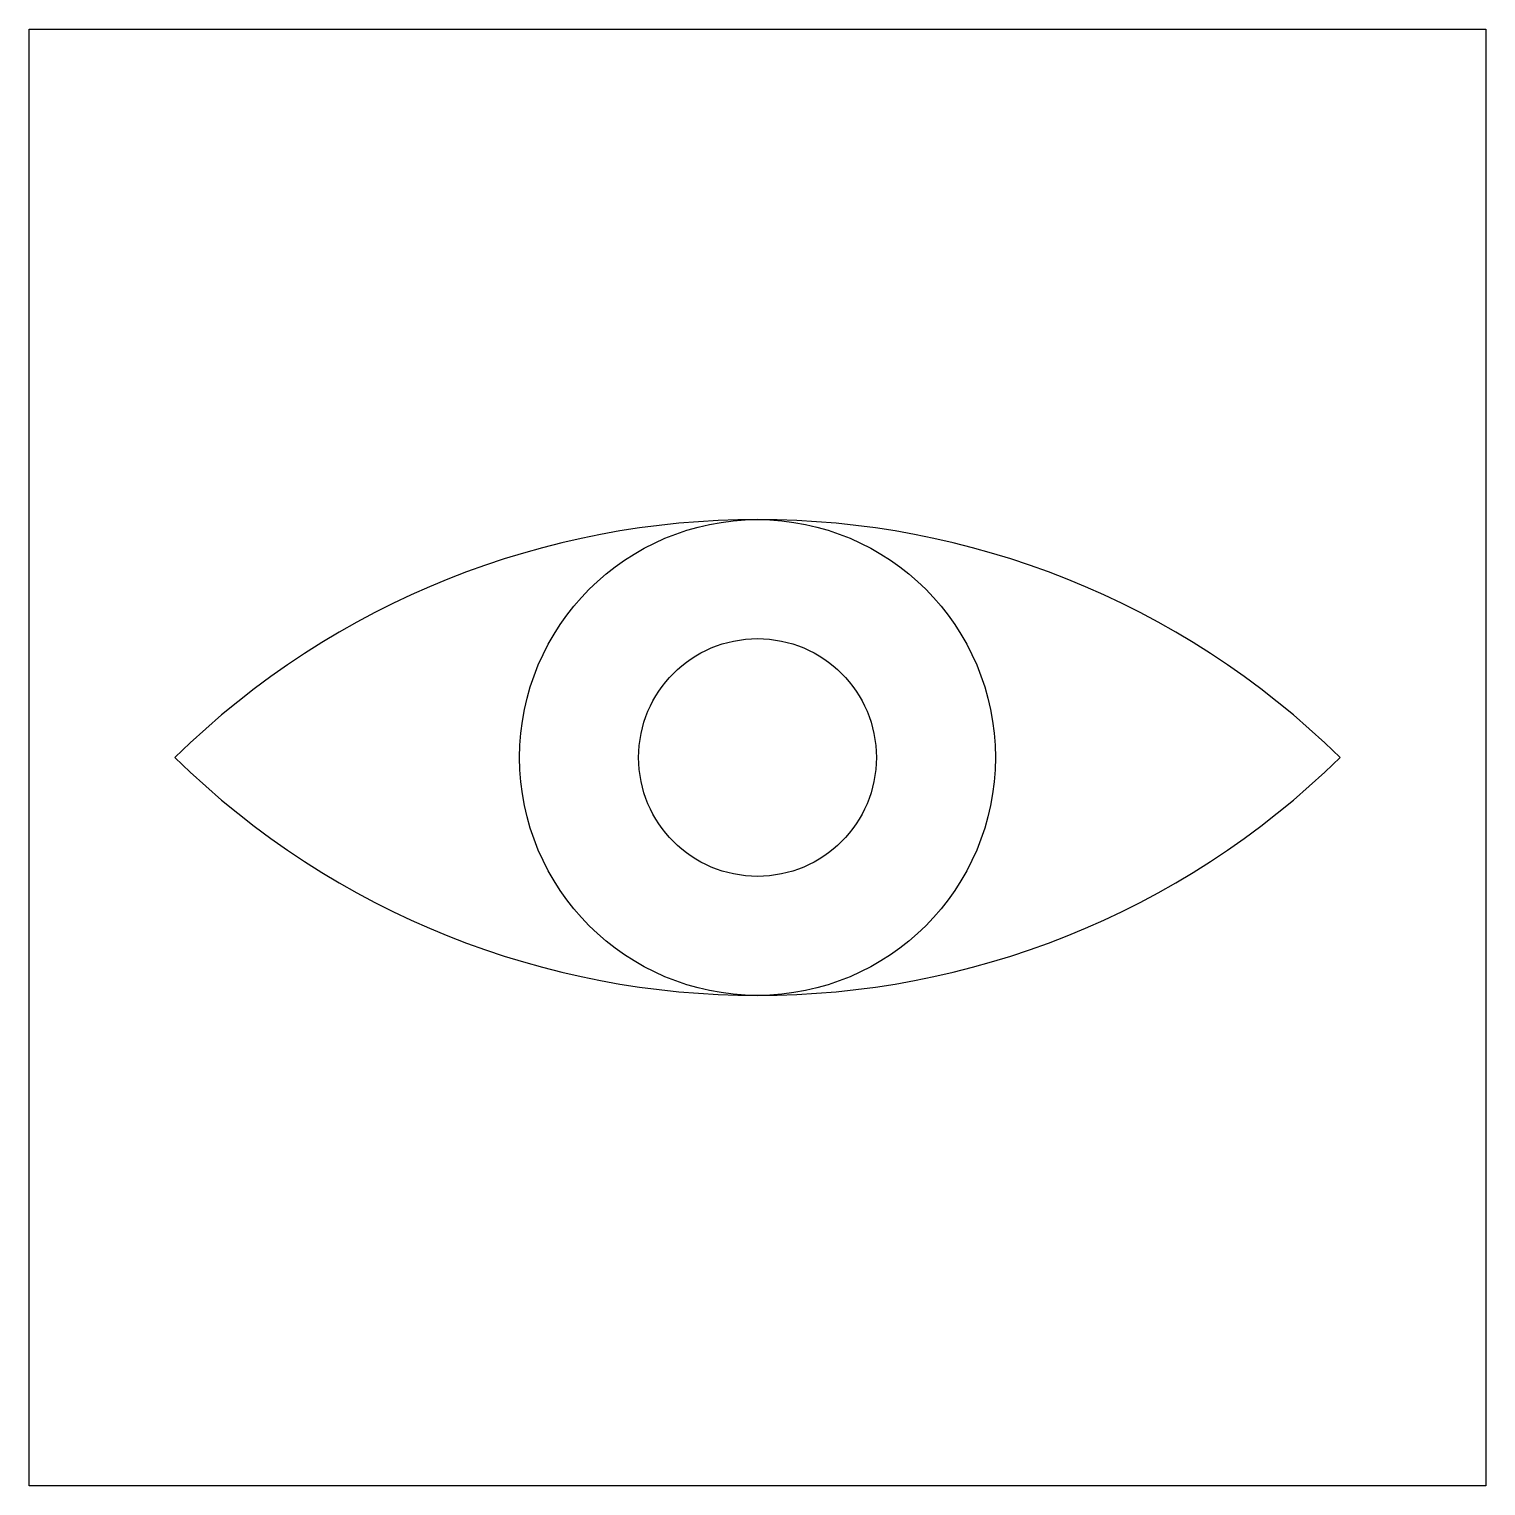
# Model space of a CAD drawing. Header units: millimetres. Extents: x -10 to 0, y 0 to 10.
import ezdxf

# ---------------------------------------------------------------- set-up
doc = ezdxf.new("R2010")
doc.units = ezdxf.units.MM
doc.layers.get('0').update_dxf_attribs({"color": 8, "lineweight": 25, "true_color": 0x808080})

msp = doc.modelspace()

# ---------------------------------------------------------------- linework, layer by layer
at = {"color": 7, "true_color": 0xffffff}
for p, q in [((-10, 10), (0, 10)), ((-10, 0), (-10, 10)), ((0, 10), (0, 0)), ((0, 0), (-10, 0))]:
    msp.add_line(p, q, dxfattribs=at)
for radius in [1.633, 0.816]:
    msp.add_circle((-5, 5), radius, dxfattribs=at)
for centre, start, end in [((-5, 0.918), 45.5847, 134.4153), ((-5, 9.082), 225.5847, 314.4153)]:
    msp.add_arc(centre, 5.715, start, end, dxfattribs=at)

doc.saveas('drawing.dxf')
